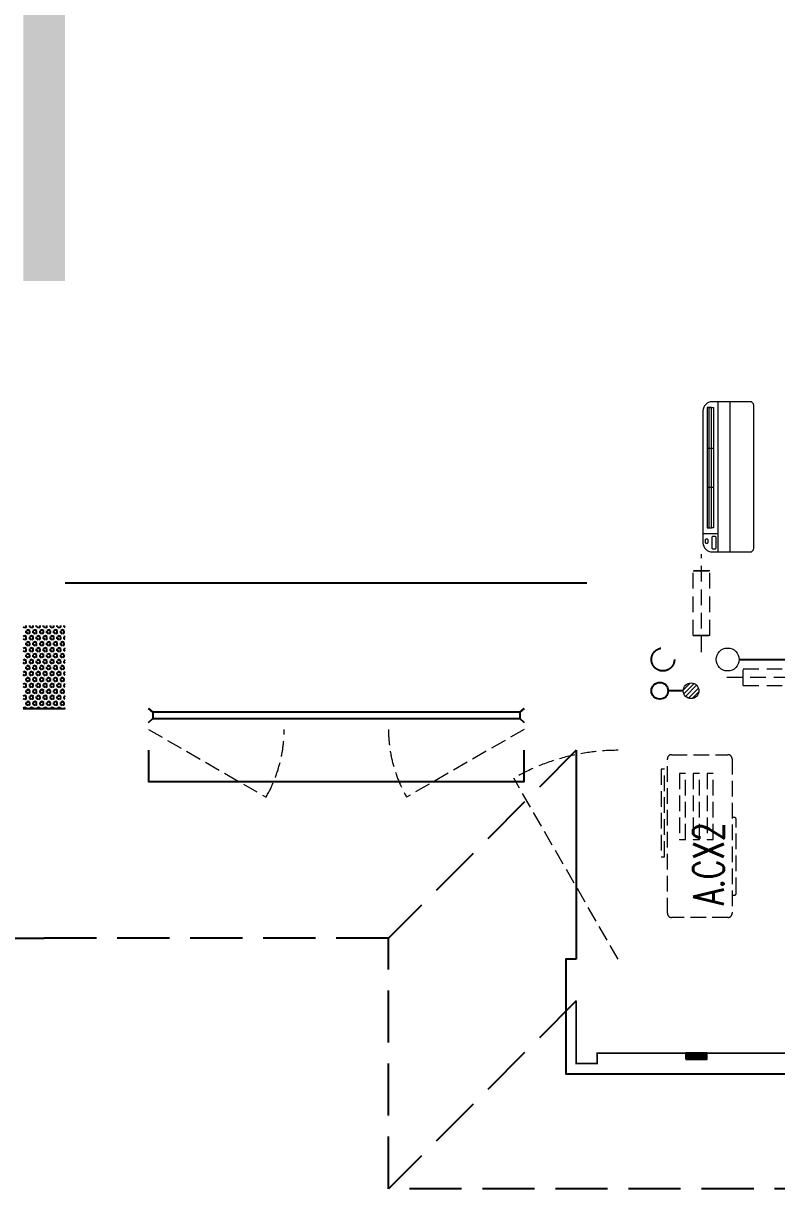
# Model space of a CAD drawing. Extents: x 2803505 to 5851001, y -1372902 to 24339.
# Drawn here: x 3669614 to 3673224, y -893072 to -887489 of the extents above; entities that cross this region are included whole.
import ezdxf
from ezdxf.xclip import XClip

# ---------------------------------------------------------------- set-up
doc = ezdxf.new("R2010")
doc.units = 0
doc.header["$LTSCALE"] = 1000
doc.header["$MEASUREMENT"] = 0
doc.header["$XCLIPFRAME"] = 2
for name, pattern in [('DASH', [0.35, 0.25, -0.1]), ('DOTE', [2.42, 2, -0.2, 0.02, -0.2]), ('HIDDEN', [0.375, 0.25, -0.125])]:
    doc.linetypes.add(name, pattern=pattern)
doc.layers.get('0').update_dxf_attribs({"linetype": 'CONTINUOUS'})
for name, color, linetype in [('!!电气', 1, 'CONTINUOUS'), ('3-栏杆1', 252, 'CONTINUOUS'), ('3.5方案汇报，与郭总、侯月琴确定户型_t8$0$2020.03.04 -1安徽标准化洋房户型(UA）_t8_t8$0$看线', 154, 'CONTINUOUS'), ('VPIPE-凝结', 150, 'CONTINUOUS'), ('VPIPE-雨水', 4, 'DASH'), ('保温', 6, 'CONTINUOUS'), ('卫生间', 6, 'CONTINUOUS'), ('看线', 185, 'CONTINUOUS'), ('立面', 73, 'CONTINUOUS'), ('铝合金', 144, 'CONTINUOUS')]:
    doc.layers.add(name, color=color, linetype=linetype)
for name, color, linetype, lineweight in [('DOTE', 19, 'DOTE', 9), ('EQUIP_地漏', 7, 'CONTINUOUS', 18), ('VPIPE-废水', 31, 'TG_F', 18), ('WINDOW', 146, 'CONTINUOUS', 20), ('平面-空调室内机', 176, 'CONTINUOUS', 9), ('平面-空调预留孔', 252, 'CONTINUOUS', 15)]:
    doc.layers.add(name, color=color, linetype=linetype, lineweight=lineweight)
doc.styles.add('_TCH_DIM', font='SIMPLEX', dxfattribs={"bigfont": 'GBCBIG'})
doc.styles.add('TG_LINETYPE', font='SIMPLEX', dxfattribs={"width": 0.8, "height": 3, "bigfont": 'HZTXT'})
doc.linetypes.add('TG_F', pattern='A,2,-0.3,["F",TG_LINETYPE,S=0.1,R=0,X=-0.23,Y=-0.15],0', length=2.3)

# ---------------------------------------------------------------- blocks, each defined once
blk = doc.blocks.new('dongkong')
at = {"layer": '平面-空调预留孔', "color": 8, "linetype": 'HIDDEN', "ltscale": 0.3}
for p, q in [((-603796, 210899.9), (-603796, 210431.5)), ((-603836, 210821), (-603836, 210510.8)), ((-603836, 210821), (-603756, 210821)), ((-603756, 210821), (-603756, 210510.8))]:
    blk.add_line(p, q, dxfattribs=at)
blk.add_lwpolyline([(-603756, 210510.8), (-603836, 210510.8)], dxfattribs=at)
blk = doc.blocks.new('A$C001338C2')
at = {"color": 8}
for p, q in [((845, 303.6), (55, 303.6)), ((109.1, 214.8), (109.1, 303.6)), ((0, 248.6), (0, 22)), ((900, 22), (900, 248.6)), ((22, 0), (878, 0))]:
    blk.add_line(p, q, dxfattribs=at)
at = {"color": 8, "lineweight": 5}
for p, q in [((900, 214.8), (0, 214.8)), ((864.6, 278.7), (144.5, 278.7)), ((144.5, 278.7), (144.5, 265.8)), ((387, 278.7), (144.5, 278.7)), ((144.5, 278.7), (144.5, 252.9)), ((144.5, 265.8), (864.6, 265.8)), ((144.5, 239.9), (144.5, 252.9)), ((144.5, 252.9), (864.6, 252.9)), ((864.6, 239.9), (144.5, 239.9)), ((387, 239.9), (387, 278.7)), ((622, 239.9), (387, 239.9)), ((864.6, 278.7), (622, 278.7)), ((622, 278.7), (622, 239.9)), ((864.6, 252.9), (864.6, 278.7)), ((864.6, 265.8), (864.6, 239.9)), ((900, 143.2), (0, 143.2))]:
    blk.add_line(p, q, dxfattribs=at)
at = {"color": 8}
for points in [[(73.1, 275), (56.8, 275, -0.414214), (51.3, 280.5), (51.3, 283.4, -0.414214), (56.8, 288.9), (73.1, 288.9, -0.414214), (78.6, 283.4), (78.6, 280.5, -0.414214)], [(89.2, 226.4), (22.2, 226.4, -0.414214), (16.7, 231.9), (16.7, 243.1, -0.414214), (22.2, 248.6), (89.2, 248.6, -0.414214), (94.7, 243.1), (94.7, 231.9, -0.414214)]]:
    blk.add_lwpolyline(points, format="xyb", close=True, dxfattribs=at)
for centre, radius, start, end in [((55, 248.6), 55, 90, 180), ((845, 248.6), 55, 360, 90), ((22, 22), 22, 180, 270), ((878, 22), 22, 270, 360)]:
    blk.add_arc(centre, radius, start, end, dxfattribs=at)
blk = doc.blocks.new('$TwtSys$00000141')
at = {"color": 252}
for p, q in [((-47.1, 3.8), (-5, 45.9)), ((-47.1, 3.8), (-5, 45.9)), ((-43.6, -17.5), (17.5, 43.6)), ((-43.6, -17.5), (17.5, 43.6)), ((-33.2, -33.2), (33.2, 33.2)), ((-33.2, -33.2), (33.2, 33.2)), ((-16.2, -43.5), (43.8, 16.4)), ((-16.2, -43.5), (43.8, 16.4)), ((5.7, -46.1), (46.1, -5.7)), ((5.7, -46.1), (46.1, -5.7))]:
    blk.add_line(p, q, dxfattribs=at)
blk.add_circle((0, 0), 47, dxfattribs=at)
blk.add_circle((0, 0), 47, dxfattribs=at)
blk = doc.blocks.new('A$C718F517F')
at = {"layer": '保温', "linetype": 'Continuous', "ltscale": 10}
h = blk.add_hatch(dxfattribs=at)
h.set_pattern_fill('HEX', color=251, scale=10, angle=90, style=0)
h.set_pattern_definition([(90, (-503782.455, -514000.21), (-16.49778, 1e-15), [9.525, -19.05]), (210, (-503782.455, -514000.21), (8.24889, -14.2874966), [9.525, -19.05]), (150, (-503782.455, -513990.684), (-8.24889, -14.2874966), [9.525, -19.05])])
h.paths.add_polyline_path([(0.1, 2048.3), (200.1, 2048.3), (200, 4900), (0, 4900)])
h = blk.add_hatch(dxfattribs=at)
h.set_pattern_fill('HEX', color=251, scale=10, angle=90, style=0)
h.set_pattern_definition([(90, (-503782.47, -516048.461), (-16.49778, 1e-15), [9.525, -19.05]), (210, (-503782.47, -516048.461), (8.24889, -14.2874966), [9.525, -19.05]), (150, (-503782.47, -516038.936), (-8.24889, -14.2874966), [9.525, -19.05])])
h.paths.add_polyline_path([(0.1, 0), (200.1, 0), (200.1, 398.3), (0.1, 398.3)])
at = {"layer": '保温', "color": 251, "linetype": 'ByBlock', "ltscale": 10}
blk.add_line((0, 0), (200, 0), dxfattribs=at)
blk = doc.blocks.new('A$C148B7D8E')
at = {"layer": '卫生间', "color": 252, "linetype": 'DASH'}
for p, q in [((22550, 0), (23450, -900)), ((22550, -1200), (23450, -2100))]:
    blk.add_line(p, q, dxfattribs=at)
blk.add_lwpolyline([(16100, 14000), (16100, 15400), (7700, 15400), (7700, 10800), (7300, 10800), (7300, 10000), (900, 10000), (900, 9000), (-900, 9000), (-900, -900), (1750, -900), (1750, -2100), (23450, -2100), (23450, -900), (25100, -900)], dxfattribs=at)
blk = doc.blocks.new('fergve')
at = {"layer": '平面-空调预留孔', "color": 8, "linetype": 'DASH', "ltscale": 0.3}
for p, q in [((119062.7, 54987.6), (119062.7, 54977.6)), ((119072.7, 54967.6), (119425.6, 54967.6)), ((119435.6, 54977.6), (119435.6, 54987.6))]:
    blk.add_line(p, q, dxfattribs=at)
for points in [[(119666.7, 55326.8), (119246.8, 55326.8), (119246.8, 55311.6), (119666.7, 55311.6)], [(119645.5, 55239.2), (119330, 55239.2), (119330, 55210.2), (119645.5, 55210.2)], [(119645.5, 55173.4), (119330, 55173.4), (119330, 55144.4), (119645.5, 55144.4)], [(119645.5, 55107.6), (119330, 55107.6), (119330, 55078.6), (119645.5, 55078.6)]]:
    blk.add_lwpolyline(points, close=True, dxfattribs=at)
blk.add_lwpolyline([(119715.9, 54987.6), (118975.9, 54987.6, -0.414214), (118955.9, 55007.6), (118955.9, 55277.6, -0.414214), (118975.9, 55297.6), (119715.9, 55297.6, -0.414214), (119735.9, 55277.6), (119735.9, 55007.6, -0.414214)], format="xyb", close=True, dxfattribs=at)
for centre, start, end in [((119072.7, 54977.6), 180, 270), ((119425.6, 54977.6), 270, 0)]:
    blk.add_arc(centre, 10, start, end, dxfattribs=at)
at = {"layer": '平面-空调预留孔', "color": 8, "linetype": 'DASH', "ltscale": 0.3, "style": '_TCH_DIM', "width": 0.705882}
blk.add_text('A.CX2', height=146.88, dxfattribs=at).set_placement((119015.3, 55027.3))
blk = doc.blocks.new('GDGDRGDGDRGDR')
at = {"layer": '平面-空调室内机', "ltscale": 0.3, "rotation": 89.99999999999999}
blk.add_blockref('dongkong', (659787.3, 1046278.1), dxfattribs=at)
at = {"layer": '平面-空调预留孔', "rotation": 90}
blk.add_blockref('fergve', (503900.7, 322375.3), dxfattribs=at)
blk = doc.blocks.new('A$C66B635E3')
at = {"layer": '立面'}
h = blk.add_hatch(dxfattribs=at)
h.set_pattern_fill('ANSI31', color=252, scale=2)
h.set_pattern_definition([(45, (-860150.3096, -795945.4643), (-2.24506403, 2.24506403), [])])
h.paths.add_polyline_path([(28075, -380), (28175, -380), (28175, -350), (28075, -350)])
at = {"color": 252, "const_width": 8}
blk.add_lwpolyline([(27550, -100), (27550, -400), (27650, -400), (27650, -350), (28700, -350), (28700, -100)], dxfattribs=at)
at = {"layer": '3-栏杆1', "color": 252}
for p, q in [((25520.3, 1282.2), (25500, 1300)), ((25500, 1300), (25520.3, 1282.2)), ((27279.7, 1282.2), (27300, 1300)), ((27300, 1300), (27279.7, 1282.2)), ((25500, 1233.1), (25520.3, 1252.9)), ((27279.7, 1282.1), (25520.3, 1282.2)), ((25520.3, 1282.2), (25520.3, 1252.9)), ((25520.3, 1252.9), (27279.7, 1252.9)), ((27279.7, 1282.2), (27279.7, 1252.9)), ((27279.7, 1252.9), (27300, 1233.1)), ((27300, 1233.1), (27279.7, 1252.9))]:
    blk.add_line(p, q, dxfattribs=at)
at = {"layer": '3.5方案汇报，与郭总、侯月琴确定户型_t8$0$2020.03.04 -1安徽标准化洋房户型(UA）_t8_t8$0$看线', "color": 252, "ltscale": 10}
blk.add_line((27600, 1900), (25100, 1900), dxfattribs=at)
at = {"layer": 'VPIPE-凝结', "color": 252, "ltscale": 0.1}
blk.add_line((28330, 1535), (28670, 1535), dxfattribs=at)
blk.add_lwpolyline([(28062.4, 1385), (27990, 1385)], dxfattribs=at)
at = {"layer": 'VPIPE-凝结', "color": 252}
blk.add_circle((27950, 1385), 40, dxfattribs=at)
at = {"layer": 'VPIPE-废水', "color": 252}
blk.add_circle((28275, 1535), 55, dxfattribs=at)
at = {"layer": 'VPIPE-雨水', "color": 252}
blk.add_circle((27965, 1535), 55, dxfattribs=at)
at = {"layer": 'WINDOW', "color": 252, "linetype": 'DASH', "ltscale": 0.3}
for points in [[(25500, 1200), (26063.1, 875.4, 0.131485), (26150, 1200)], [(27300, 1200), (26736.9, 875.4, -0.131485), (26650, 1200)], [(27750, 100), (27250, 966, -0.131652), (27750, 1100)]]:
    blk.add_lwpolyline(points, format="xyb", dxfattribs=at)
at = {"layer": '看线', "color": 252, "ltscale": 0.5}
for points in [[(25500, 1100), (25500, 950), (27300, 950), (27300, 1100)], [(27550, 1100), (27550, 100)]]:
    blk.add_lwpolyline(points, dxfattribs=at)
at = {"layer": '看线', "color": 252}
blk.add_lwpolyline([(27550, 100), (27500, 100), (27500, -450), (28750, -450), (28750, -250)], dxfattribs=at)
at = {"layer": '立面', "color": 252}
blk.add_lwpolyline([(28075, -380), (28175, -380), (28175, -350), (28075, -350)], close=True, dxfattribs=at)
at = {"layer": '铝合金', "color": 252}
blk.add_lwpolyline([(28075, -380), (28175, -380), (28175, -350), (28075, -350)], close=True, dxfattribs=at)
at = {"color": 252}
for name, p in [('A$C148B7D8E', (-100, 1100)), ('A$C718F517F', (24900, 1300)), ('GDGDRGDGDRGDR', (-420616.6, -441032.1))]:
    blk.add_blockref(name, p, dxfattribs=at)
at = {"color": 252, "xscale": -1}
blk.add_blockref('A$C148B7D8E', (50100, 1100), dxfattribs=at)
at = {"layer": 'EQUIP_地漏', "color": 252, "xscale": -0.8, "yscale": -0.8, "zscale": 0.8, "rotation": 180}
blk.add_blockref('$TwtSys$00000141', (28100, 1385), dxfattribs=at)
at = {"layer": '平面-空调室内机', "color": 252, "ltscale": 0.3, "xscale": -1, "rotation": 180}
blk.add_blockref('dongkong', (631945.9, 212470.8), dxfattribs=at)
at = {"layer": '平面-空调室内机', "color": 252, "ltscale": 0.3, "rotation": 180}
blk.add_blockref('dongkong', (-575646.1, 212470.8), dxfattribs=at)
at = {"layer": '平面-空调预留孔', "color": 252, "xscale": 0.800000000046565, "yscale": 0.800000000046565, "zscale": 0.800000000046565, "rotation": 90.00000023343011}
blk.add_blockref('A$C001338C2', (28399.9, 2050), dxfattribs=at)
blk = doc.blocks.new('A$C74D73064')
at = {"layer": 'DOTE', "color": 252}
blk.add_line((-41595, 93136.9), (-41595, 8148.9), dxfattribs=at)

msp = doc.modelspace()

# ---------------------------------------------------------------- block references
at = {"layer": '!!电气'}
msp.add_blockref('A$C66B635E3', (3644713.6, -892072), dxfattribs=at)
at = {"color": 252}
ref = msp.add_blockref('A$C74D73064', (3714796.2, -900311.3), dxfattribs=at)
XClip(ref).set_block_clipping_path([(-72082.5976296387, 50822.2577331646), (-18082.6107620973, 70322.2577319878)])

doc.saveas('drawing.dxf')
